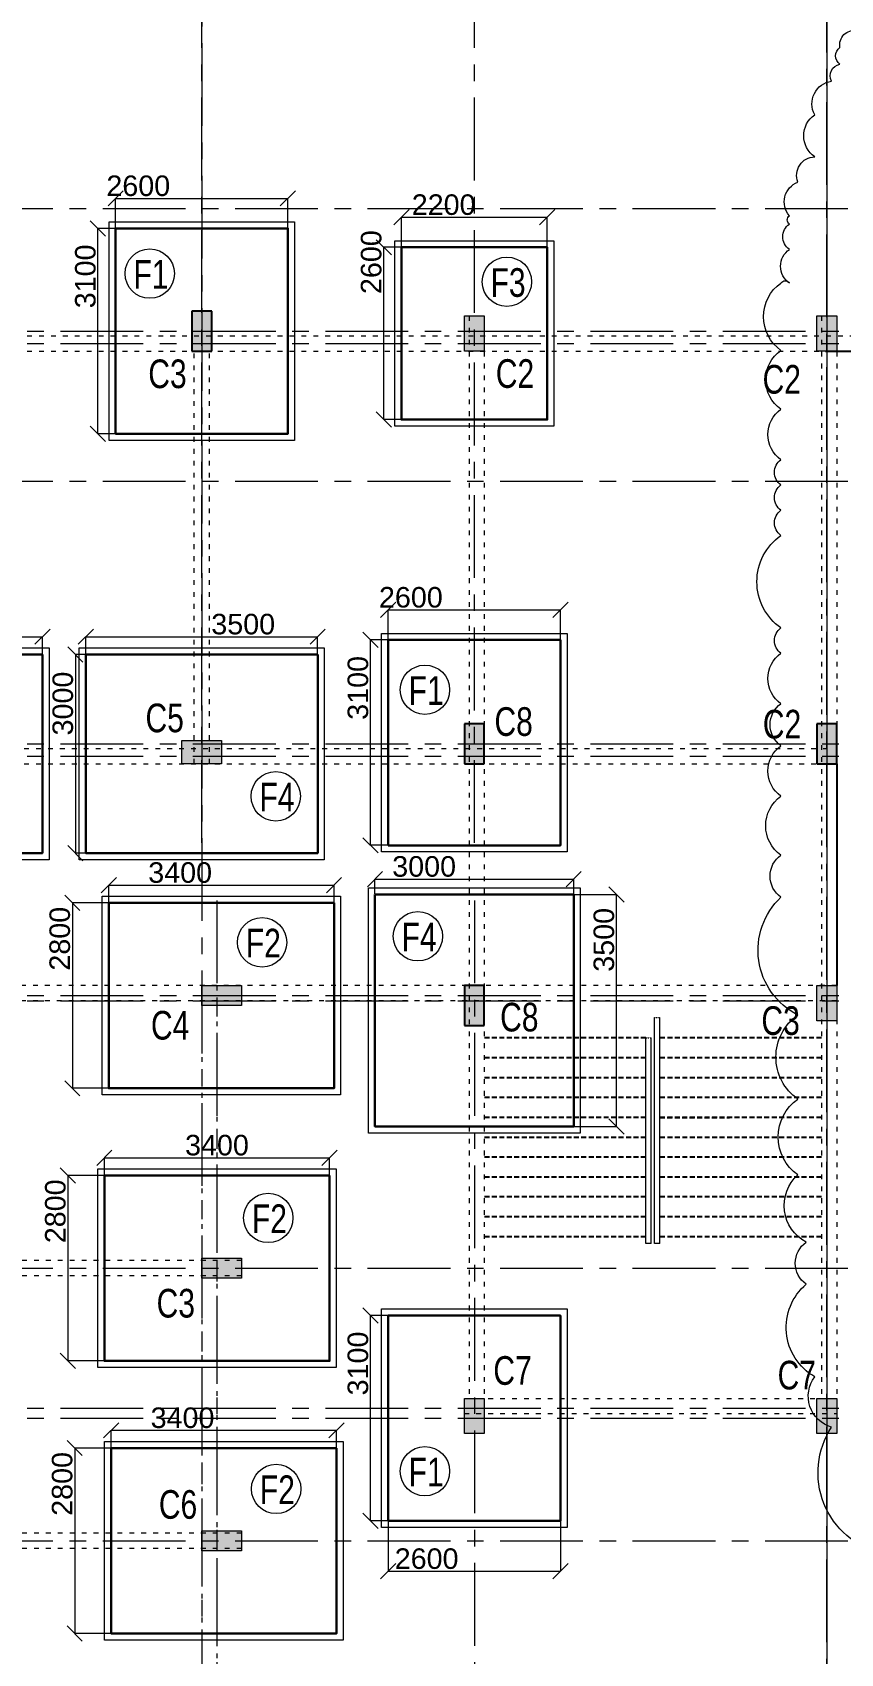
# Model space of a CAD drawing. Header units: inches. Extents: x 719368 to 6315912, y -2624014 to 446967.
# Drawn here: x 5467298 to 5479498, y -2115458 to -2090986 of the extents above; entities that cross this region are included whole.
import ezdxf
from ezdxf.lldxf.tags import DXFTag

# ---------------------------------------------------------------- set-up
doc = ezdxf.new("R2010")
doc.units = ezdxf.units.IN
doc.header["$LTSCALE"] = 20
doc.header["$MEASUREMENT"] = 0
doc.header["$PDMODE"] = 3
for name, pattern in [('ACAD_ISO03W100', [30, 12, -18]), ('CENTER', [2, 1.25, -0.25, 0.25, -0.25]), ('DASHED2', [0.375, 0.25, -0.125]), ('HIDDEN', [0.375, 0.25, -0.125])]:
    doc.linetypes.add(name, pattern=pattern)
doc.layers.get('0').update_dxf_attribs({"color": 51, "lineweight": 30})
doc.layers.get('Defpoints').update_dxf_attribs({"lineweight": 25})
for name, color, linetype, lineweight in [('COL.FILL', 6, 'Continuous', 20), ('COLUMN', 2, 'Continuous', 25), ('DIM', 7, 'Continuous', 13), ('FOOTING', 73, 'Continuous', 30), ('GRID', 202, 'CENTER', 5), ('HACHE', 6, 'Continuous', 9), ('HIDDEN', 181, 'ACAD_ISO03W100', 18), ('Railing', 34, 'Continuous', 20), ('STAIR', 4, 'Continuous', 25), ('Text', 7, 'Continuous', 15)]:
    doc.layers.add(name, color=color, linetype=linetype, lineweight=lineweight)
doc.layers.add('expension joint', color=248, linetype='Continuous')
doc.layers.add('STAIRS', color=1, linetype='Continuous')
doc.styles.add('BOLD', font='arial.ttf')
doc.styles.add('DIM SUMBI', font='arial.ttf')
tags = doc.linetypes.add('DASHED', pattern=[0.75, 0.5, -0.25]).pattern_tags.tags
tags[6:7] = [DXFTag(74, 4), DXFTag(75, 0), DXFTag(340, '0'), DXFTag(46, 1.0), DXFTag(50, 0.0), DXFTag(44, 0.0), DXFTag(45, 0.0)]
tags[4:5] = [DXFTag(74, 4), DXFTag(75, 0), DXFTag(340, '0'), DXFTag(46, 1.0), DXFTag(50, 0.0), DXFTag(44, 0.0), DXFTag(45, 0.0)]
doc.dimstyles.new('PL1', dxfattribs={"dimtxt": 275, "dimasz": 230, "dimexe": 0.18, "dimexo": 12, "dimgap": 30, "dimtad": 1, "dimjust": 1, "dimdec": 0, "dimzin": 0, "dimdsep": 46, "dimtxsty": 'BOLD', "dimblk": 'OBLIQUE', "dimcen": 0.09, "dimclrd": 256, "dimclre": 256, "dimadec": 0, "dimazin": 0, "dimtfac": 1, "dimtdec": 0, "dimtofl": 0, "dimtmove": 0, "dimatfit": 3, "dimfxl": 0.18, "dimtolj": 1, "dimtzin": 0, "dimlwd": -1, "dimlwe": -1, "dimarcsym": 0})

# ---------------------------------------------------------------- blocks, each defined once
blk = doc.blocks.new('C2')
at = {"layer": 'COLUMN'}
h = blk.add_hatch(color=7, dxfattribs=at)
h.dxf.hatch_style = 1
h.paths.add_polyline_path([(0.3, 0), (0, 0), (0, -0.6), (0.3, -0.6)])
for p, q in [((0, 0), (0, -0.6)), ((0.3, 0), (0, 0)), ((0.3, -0.6), (0.3, 0)), ((0, -0.6), (0.3, -0.6))]:
    blk.add_line(p, q, dxfattribs=at)
blk = doc.blocks.new('_Oblique')
at = {"layer": 'STAIR', "color": 0, "lineweight": -2}
blk.add_line((-0.5, -0.5), (0.5, 0.5), dxfattribs=at)
blk = doc.blocks.new('*D427')
at = {"layer": 'Defpoints', "color": 0, "transparency": 16777216}
for p in [(5471154, -2093491), (5468554, -2093945), (5471154, -2093945)]:
    blk.add_point(p, dxfattribs=at)
at = {"layer": 'DIM', "transparency": 16777216}
for p, q in [((5468554, -2093933), (5468554, -2093491)), ((5468554, -2093491), (5471154, -2093491)), ((5471154, -2093933), (5471154, -2093491))]:
    blk.add_line(p, q, dxfattribs=at)
at = {"layer": 'DIM', "transparency": 16777216, "xscale": 230, "yscale": 230, "zscale": 230, "rotation": 180}
blk.add_blockref('_Oblique', (5468554, -2093491), dxfattribs=at)
at = {"layer": 'DIM', "transparency": 16777216, "xscale": 230, "yscale": 230, "zscale": 230}
blk.add_blockref('_Oblique', (5471154, -2093491), dxfattribs=at)
at = {"layer": 'DIM', "color": 0, "transparency": 16777216, "insert": (5468896, -2093303), "char_height": 310, "attachment_point": 5, "style": 'BOLD'}
blk.add_mtext('\\A1;2600', dxfattribs=at)
blk = doc.blocks.new('*D428')
at = {"layer": 'Defpoints', "color": 0, "transparency": 16777216}
for p in [(5468287, -2093945), (5468792, -2093945), (5468800, -2097045)]:
    blk.add_point(p, dxfattribs=at)
at = {"layer": 'DIM', "transparency": 16777216}
for p, q in [((5468780, -2093945), (5468286, -2093945)), ((5468287, -2097045), (5468287, -2093945)), ((5468788, -2097045), (5468286, -2097045))]:
    blk.add_line(p, q, dxfattribs=at)
at = {"layer": 'DIM', "transparency": 16777216, "xscale": 230, "yscale": 230, "zscale": 230}
for p, rotation in [((5468287, -2093945), 90), ((5468287, -2097045), 270)]:
    blk.add_blockref('_Oblique', p, dxfattribs=dict(at, rotation=rotation))
at = {"layer": 'DIM', "color": 0, "transparency": 16777216, "insert": (5468098, -2094669), "char_height": 310, "attachment_point": 5, "rotation": 90, "style": 'BOLD'}
blk.add_mtext('\\A1;3100', dxfattribs=at)
blk = doc.blocks.new('*D429')
at = {"layer": 'Defpoints', "color": 0, "transparency": 16777216}
for p in [(5475069, -2093776), (5472869, -2094230), (5475069, -2094230)]:
    blk.add_point(p, dxfattribs=at)
at = {"layer": 'DIM', "transparency": 16777216}
for p, q in [((5472869, -2094218), (5472869, -2093776)), ((5472869, -2093776), (5475069, -2093776)), ((5475069, -2094218), (5475069, -2093776))]:
    blk.add_line(p, q, dxfattribs=at)
at = {"layer": 'DIM', "transparency": 16777216, "xscale": 230, "yscale": 230, "zscale": 230, "rotation": 180}
blk.add_blockref('_Oblique', (5472869, -2093776), dxfattribs=at)
at = {"layer": 'DIM', "transparency": 16777216, "xscale": 230, "yscale": 230, "zscale": 230}
blk.add_blockref('_Oblique', (5475069, -2093776), dxfattribs=at)
at = {"layer": 'DIM', "color": 0, "transparency": 16777216, "insert": (5473506, -2093588), "char_height": 310, "attachment_point": 5, "style": 'BOLD'}
blk.add_mtext('\\A1;2200', dxfattribs=at)
blk = doc.blocks.new('*D430')
at = {"layer": 'Defpoints', "color": 0, "transparency": 16777216}
for p in [(5472602, -2094230), (5473107, -2094230), (5473115, -2096830)]:
    blk.add_point(p, dxfattribs=at)
at = {"layer": 'DIM', "transparency": 16777216}
for p, q in [((5473095, -2094230), (5472601, -2094230)), ((5472602, -2096830), (5472602, -2094230)), ((5473103, -2096830), (5472601, -2096830))]:
    blk.add_line(p, q, dxfattribs=at)
at = {"layer": 'DIM', "transparency": 16777216, "xscale": 230, "yscale": 230, "zscale": 230}
for p, rotation in [((5472602, -2094230), 90), ((5472602, -2096830), 270)]:
    blk.add_blockref('_Oblique', p, dxfattribs=dict(at, rotation=rotation))
at = {"layer": 'DIM', "color": 0, "transparency": 16777216, "insert": (5472413, -2094454), "char_height": 310, "attachment_point": 5, "rotation": 90, "style": 'BOLD'}
blk.add_mtext('\\A1;2600', dxfattribs=at)
blk = doc.blocks.new('*D436')
at = {"layer": 'Defpoints', "color": 0, "transparency": 16777216}
for p in [(5467450, -2100108), (5463950, -2100621), (5467450, -2100614)]:
    blk.add_point(p, dxfattribs=at)
at = {"layer": 'DIM', "transparency": 16777216}
for p, q in [((5463950, -2100609), (5463950, -2100108)), ((5463950, -2100108), (5467450, -2100108)), ((5467450, -2100602), (5467450, -2100108))]:
    blk.add_line(p, q, dxfattribs=at)
at = {"layer": 'DIM', "transparency": 16777216, "xscale": 230, "yscale": 230, "zscale": 230, "rotation": 180}
blk.add_blockref('_Oblique', (5463950, -2100108), dxfattribs=at)
at = {"layer": 'DIM', "transparency": 16777216, "xscale": 230, "yscale": 230, "zscale": 230}
blk.add_blockref('_Oblique', (5467450, -2100108), dxfattribs=at)
at = {"layer": 'DIM', "color": 0, "transparency": 16777216, "insert": (5466326, -2099920), "char_height": 310, "attachment_point": 5, "style": 'BOLD'}
blk.add_mtext('\\A1;3500', dxfattribs=at)
blk = doc.blocks.new('*D437')
at = {"layer": 'Defpoints', "color": 0, "transparency": 16777216}
for p in [(5468909, -2100375), (5467946, -2103375), (5468552, -2103375)]:
    blk.add_point(p, dxfattribs=at)
at = {"layer": 'DIM', "transparency": 16777216}
for p, q in [((5468897, -2100375), (5467946, -2100375)), ((5467946, -2100375), (5467946, -2103375)), ((5468540, -2103375), (5467946, -2103375))]:
    blk.add_line(p, q, dxfattribs=at)
at = {"layer": 'DIM', "transparency": 16777216, "xscale": 230, "yscale": 230, "zscale": 230}
for p, rotation in [((5467946, -2100375), 90), ((5467946, -2103375), 270)]:
    blk.add_blockref('_Oblique', p, dxfattribs=dict(at, rotation=rotation))
at = {"layer": 'DIM', "color": 0, "transparency": 16777216, "insert": (5467758, -2101117), "char_height": 310, "attachment_point": 5, "rotation": 90, "style": 'BOLD'}
blk.add_mtext('\\A1;3000', dxfattribs=at)
blk = doc.blocks.new('*D438')
at = {"layer": 'Defpoints', "color": 0, "transparency": 16777216}
for p in [(5471604, -2100108), (5468104, -2100621), (5471604, -2100614)]:
    blk.add_point(p, dxfattribs=at)
at = {"layer": 'DIM', "transparency": 16777216}
for p, q in [((5468104, -2100609), (5468104, -2100108)), ((5468104, -2100108), (5471604, -2100108)), ((5471604, -2100602), (5471604, -2100108))]:
    blk.add_line(p, q, dxfattribs=at)
at = {"layer": 'DIM', "transparency": 16777216, "xscale": 230, "yscale": 230, "zscale": 230, "rotation": 180}
blk.add_blockref('_Oblique', (5468104, -2100108), dxfattribs=at)
at = {"layer": 'DIM', "transparency": 16777216, "xscale": 230, "yscale": 230, "zscale": 230}
blk.add_blockref('_Oblique', (5471604, -2100108), dxfattribs=at)
at = {"layer": 'DIM', "color": 0, "transparency": 16777216, "insert": (5470480, -2099920), "char_height": 310, "attachment_point": 5, "style": 'BOLD'}
blk.add_mtext('\\A1;3500', dxfattribs=at)
blk = doc.blocks.new('*D439')
at = {"layer": 'Defpoints', "color": 0, "transparency": 16777216}
for p in [(5475269, -2099703), (5472669, -2100157), (5475269, -2100157)]:
    blk.add_point(p, dxfattribs=at)
at = {"layer": 'DIM', "transparency": 16777216}
for p, q in [((5472669, -2100145), (5472669, -2099703)), ((5472669, -2099703), (5475269, -2099703)), ((5475269, -2100145), (5475269, -2099703))]:
    blk.add_line(p, q, dxfattribs=at)
at = {"layer": 'DIM', "transparency": 16777216, "xscale": 230, "yscale": 230, "zscale": 230, "rotation": 180}
blk.add_blockref('_Oblique', (5472669, -2099703), dxfattribs=at)
at = {"layer": 'DIM', "transparency": 16777216, "xscale": 230, "yscale": 230, "zscale": 230}
blk.add_blockref('_Oblique', (5475269, -2099703), dxfattribs=at)
at = {"layer": 'DIM', "color": 0, "transparency": 16777216, "insert": (5473011, -2099515), "char_height": 310, "attachment_point": 5, "style": 'BOLD'}
blk.add_mtext('\\A1;2600', dxfattribs=at)
blk = doc.blocks.new('*D440')
at = {"layer": 'Defpoints', "color": 0, "transparency": 16777216}
for p in [(5472402, -2100157), (5472907, -2100157), (5472915, -2103257)]:
    blk.add_point(p, dxfattribs=at)
at = {"layer": 'DIM', "transparency": 16777216}
for p, q in [((5472895, -2100157), (5472401, -2100157)), ((5472402, -2103257), (5472402, -2100157)), ((5472903, -2103257), (5472401, -2103257))]:
    blk.add_line(p, q, dxfattribs=at)
at = {"layer": 'DIM', "transparency": 16777216, "xscale": 230, "yscale": 230, "zscale": 230}
for p, rotation in [((5472402, -2100157), 90), ((5472402, -2103257), 270)]:
    blk.add_blockref('_Oblique', p, dxfattribs=dict(at, rotation=rotation))
at = {"layer": 'DIM', "color": 0, "transparency": 16777216, "insert": (5472213, -2100881), "char_height": 310, "attachment_point": 5, "rotation": 90, "style": 'BOLD'}
blk.add_mtext('\\A1;3100', dxfattribs=at)
blk = doc.blocks.new('*D445')
at = {"layer": 'Defpoints', "color": 0, "transparency": 16777216}
for p in [(5468916, -2104125), (5467901, -2106925), (5468887, -2106925)]:
    blk.add_point(p, dxfattribs=at)
at = {"layer": 'DIM', "transparency": 16777216}
for p, q in [((5468904, -2104125), (5467900, -2104125)), ((5467901, -2104125), (5467901, -2106925)), ((5468875, -2106925), (5467900, -2106925))]:
    blk.add_line(p, q, dxfattribs=at)
at = {"layer": 'DIM', "transparency": 16777216, "xscale": 230, "yscale": 230, "zscale": 230}
for p, rotation in [((5467901, -2104125), 90), ((5467901, -2106925), 270)]:
    blk.add_blockref('_Oblique', p, dxfattribs=dict(at, rotation=rotation))
at = {"layer": 'DIM', "color": 0, "transparency": 16777216, "insert": (5467712, -2104667), "char_height": 310, "attachment_point": 5, "rotation": 90, "style": 'BOLD'}
blk.add_mtext('\\A1;2800', dxfattribs=at)
blk = doc.blocks.new('*D446')
at = {"layer": 'Defpoints', "color": 0, "transparency": 16777216}
for p in [(5471851, -2103858), (5468451, -2104371), (5471851, -2104364)]:
    blk.add_point(p, dxfattribs=at)
at = {"layer": 'DIM', "transparency": 16777216}
for p, q in [((5468451, -2104359), (5468451, -2103858)), ((5468451, -2103858), (5471851, -2103858)), ((5471851, -2104352), (5471851, -2103858))]:
    blk.add_line(p, q, dxfattribs=at)
at = {"layer": 'DIM', "transparency": 16777216, "xscale": 230, "yscale": 230, "zscale": 230, "rotation": 180}
blk.add_blockref('_Oblique', (5468451, -2103858), dxfattribs=at)
at = {"layer": 'DIM', "transparency": 16777216, "xscale": 230, "yscale": 230, "zscale": 230}
blk.add_blockref('_Oblique', (5471851, -2103858), dxfattribs=at)
at = {"layer": 'DIM', "color": 0, "transparency": 16777216, "insert": (5469528, -2103670), "char_height": 310, "attachment_point": 5, "style": 'BOLD'}
blk.add_mtext('\\A1;3400', dxfattribs=at)
blk = doc.blocks.new('*D447')
at = {"layer": 'Defpoints', "color": 0, "transparency": 16777216}
for p in [(5475469, -2103767), (5472469, -2104000), (5475469, -2104000)]:
    blk.add_point(p, dxfattribs=at)
at = {"layer": 'DIM', "transparency": 16777216}
for p, q in [((5472469, -2103988), (5472469, -2103767)), ((5472469, -2103767), (5475469, -2103767)), ((5475469, -2103988), (5475469, -2103767))]:
    blk.add_line(p, q, dxfattribs=at)
at = {"layer": 'DIM', "transparency": 16777216, "xscale": 230, "yscale": 230, "zscale": 230, "rotation": 180}
blk.add_blockref('_Oblique', (5472469, -2103767), dxfattribs=at)
at = {"layer": 'DIM', "transparency": 16777216, "xscale": 230, "yscale": 230, "zscale": 230}
blk.add_blockref('_Oblique', (5475469, -2103767), dxfattribs=at)
at = {"layer": 'DIM', "color": 0, "transparency": 16777216, "insert": (5473211, -2103578), "char_height": 310, "attachment_point": 5, "style": 'BOLD'}
blk.add_mtext('\\A1;3000', dxfattribs=at)
blk = doc.blocks.new('*D448')
at = {"layer": 'Defpoints', "color": 0, "transparency": 16777216}
for p in [(5475031, -2104000), (5476114, -2104000), (5474869, -2107500)]:
    blk.add_point(p, dxfattribs=at)
at = {"layer": 'DIM', "transparency": 16777216}
for p, q in [((5475043, -2104000), (5476114, -2104000)), ((5476114, -2107500), (5476114, -2104000)), ((5474881, -2107500), (5476114, -2107500))]:
    blk.add_line(p, q, dxfattribs=at)
at = {"layer": 'DIM', "transparency": 16777216, "xscale": 230, "yscale": 230, "zscale": 230}
for p, rotation in [((5476114, -2104000), 90), ((5476114, -2107500), 270)]:
    blk.add_blockref('_Oblique', p, dxfattribs=dict(at, rotation=rotation))
at = {"layer": 'DIM', "color": 0, "transparency": 16777216, "insert": (5475926, -2104684), "char_height": 310, "attachment_point": 5, "rotation": 90, "style": 'BOLD'}
blk.add_mtext('\\A1;3500', dxfattribs=at)
blk = doc.blocks.new('*D453')
at = {"layer": 'Defpoints', "color": 0, "transparency": 16777216}
for p in [(5468849, -2108240), (5467834, -2111040), (5468820, -2111040)]:
    blk.add_point(p, dxfattribs=at)
at = {"layer": 'DIM', "transparency": 16777216}
for p, q in [((5468837, -2108240), (5467833, -2108240)), ((5467834, -2108240), (5467834, -2111040)), ((5468808, -2111040), (5467833, -2111040))]:
    blk.add_line(p, q, dxfattribs=at)
at = {"layer": 'DIM', "transparency": 16777216, "xscale": 230, "yscale": 230, "zscale": 230}
for p, rotation in [((5467834, -2108240), 90), ((5467834, -2111040), 270)]:
    blk.add_blockref('_Oblique', p, dxfattribs=dict(at, rotation=rotation))
at = {"layer": 'DIM', "color": 0, "transparency": 16777216, "insert": (5467645, -2108782), "char_height": 310, "attachment_point": 5, "rotation": 90, "style": 'BOLD'}
blk.add_mtext('\\A1;2800', dxfattribs=at)
blk = doc.blocks.new('*D454')
at = {"layer": 'Defpoints', "color": 0, "transparency": 16777216}
for p in [(5471784, -2107973), (5468384, -2108486), (5471784, -2108479)]:
    blk.add_point(p, dxfattribs=at)
at = {"layer": 'DIM', "transparency": 16777216}
for p, q in [((5468384, -2108474), (5468384, -2107973)), ((5468384, -2107973), (5471784, -2107973)), ((5471784, -2108467), (5471784, -2107973))]:
    blk.add_line(p, q, dxfattribs=at)
at = {"layer": 'DIM', "transparency": 16777216, "xscale": 230, "yscale": 230, "zscale": 230, "rotation": 180}
blk.add_blockref('_Oblique', (5468384, -2107973), dxfattribs=at)
at = {"layer": 'DIM', "transparency": 16777216, "xscale": 230, "yscale": 230, "zscale": 230}
blk.add_blockref('_Oblique', (5471784, -2107973), dxfattribs=at)
at = {"layer": 'DIM', "color": 0, "transparency": 16777216, "insert": (5470084, -2107785), "char_height": 310, "attachment_point": 5, "style": 'BOLD'}
blk.add_mtext('\\A1;3400', dxfattribs=at)
blk = doc.blocks.new('*D455')
at = {"layer": 'Defpoints', "color": 0, "transparency": 16777216}
for p in [(5475269, -2113006), (5472669, -2113148), (5475269, -2114215)]:
    blk.add_point(p, dxfattribs=at)
at = {"layer": 'DIM', "transparency": 16777216}
for p, q in [((5475269, -2113018), (5475269, -2114215)), ((5472669, -2113160), (5472669, -2114215)), ((5472669, -2114215), (5475269, -2114215))]:
    blk.add_line(p, q, dxfattribs=at)
at = {"layer": 'DIM', "transparency": 16777216, "xscale": 230, "yscale": 230, "zscale": 230, "rotation": 180}
blk.add_blockref('_Oblique', (5472669, -2114215), dxfattribs=at)
at = {"layer": 'DIM', "transparency": 16777216, "xscale": 230, "yscale": 230, "zscale": 230}
blk.add_blockref('_Oblique', (5475269, -2114215), dxfattribs=at)
at = {"layer": 'DIM', "color": 0, "transparency": 16777216, "insert": (5473249, -2114027), "char_height": 310, "attachment_point": 5, "style": 'BOLD'}
blk.add_mtext('\\A1;2600', dxfattribs=at)
blk = doc.blocks.new('*D456')
at = {"layer": 'Defpoints', "color": 0, "transparency": 16777216}
for p in [(5472402, -2110355), (5472907, -2110355), (5472915, -2113455)]:
    blk.add_point(p, dxfattribs=at)
at = {"layer": 'DIM', "transparency": 16777216}
for p, q in [((5472895, -2110355), (5472401, -2110355)), ((5472402, -2113455), (5472402, -2110355)), ((5472903, -2113455), (5472401, -2113455))]:
    blk.add_line(p, q, dxfattribs=at)
at = {"layer": 'DIM', "transparency": 16777216, "xscale": 230, "yscale": 230, "zscale": 230}
for p, rotation in [((5472402, -2110355), 90), ((5472402, -2113455), 270)]:
    blk.add_blockref('_Oblique', p, dxfattribs=dict(at, rotation=rotation))
at = {"layer": 'DIM', "color": 0, "transparency": 16777216, "insert": (5472213, -2111079), "char_height": 310, "attachment_point": 5, "rotation": 90, "style": 'BOLD'}
blk.add_mtext('\\A1;3100', dxfattribs=at)
blk = doc.blocks.new('*D461')
at = {"layer": 'Defpoints', "color": 0, "transparency": 16777216}
for p in [(5468952, -2112355), (5467936, -2115155), (5468923, -2115155)]:
    blk.add_point(p, dxfattribs=at)
at = {"layer": 'DIM', "transparency": 16777216}
for p, q in [((5468940, -2112355), (5467936, -2112355)), ((5467936, -2112355), (5467936, -2115155)), ((5468911, -2115155), (5467936, -2115155))]:
    blk.add_line(p, q, dxfattribs=at)
at = {"layer": 'DIM', "transparency": 16777216, "xscale": 230, "yscale": 230, "zscale": 230}
for p, rotation in [((5467936, -2112355), 90), ((5467936, -2115155), 270)]:
    blk.add_blockref('_Oblique', p, dxfattribs=dict(at, rotation=rotation))
at = {"layer": 'DIM', "color": 0, "transparency": 16777216, "insert": (5467748, -2112897), "char_height": 310, "attachment_point": 5, "rotation": 90, "style": 'BOLD'}
blk.add_mtext('\\A1;2800', dxfattribs=at)
blk = doc.blocks.new('*D462')
at = {"layer": 'Defpoints', "color": 0, "transparency": 16777216}
for p in [(5471887, -2112088), (5468487, -2112601), (5471887, -2112594)]:
    blk.add_point(p, dxfattribs=at)
at = {"layer": 'DIM', "transparency": 16777216}
for p, q in [((5468487, -2112589), (5468487, -2112088)), ((5468487, -2112088), (5471887, -2112088)), ((5471887, -2112582), (5471887, -2112088))]:
    blk.add_line(p, q, dxfattribs=at)
at = {"layer": 'DIM', "transparency": 16777216, "xscale": 230, "yscale": 230, "zscale": 230, "rotation": 180}
blk.add_blockref('_Oblique', (5468487, -2112088), dxfattribs=at)
at = {"layer": 'DIM', "transparency": 16777216, "xscale": 230, "yscale": 230, "zscale": 230}
blk.add_blockref('_Oblique', (5471887, -2112088), dxfattribs=at)
at = {"layer": 'DIM', "color": 0, "transparency": 16777216, "insert": (5469564, -2111900), "char_height": 310, "attachment_point": 5, "style": 'BOLD'}
blk.add_mtext('\\A1;3400', dxfattribs=at)

msp = doc.modelspace()

# ---------------------------------------------------------------- hatches: boundary and pattern name
at = {"layer": 'COL.FILL'}
for points in [[(5470004.0859, -2095195.4571), (5469704.0859, -2095195.4571), (5469704.0859, -2095795.4571), (5470004.0859, -2095795.4571)], [(5474119.0859, -2095795.4344), (5474119.0859, -2095265.4344), (5473819.0859, -2095265.4344), (5473819.0859, -2095795.4344)], [(5479439.0859, -2095795.4344), (5479439.0859, -2095265.4344), (5479139.0859, -2095265.4344), (5479139.0859, -2095795.4344)], [(5474119.0859, -2101425.4344), (5473819.0859, -2101425.4344), (5473819.0859, -2102025.4344), (5474119.0859, -2102025.4344)], [(5479439.0859, -2101425.4571), (5479139.0859, -2101425.4571), (5479139.0859, -2102025.4571), (5479439.0859, -2102025.4571)], [(5469554.0859, -2102025.4344), (5470154.0859, -2102025.4344), (5470154.0859, -2101675.4344), (5469554.0859, -2101675.4344)], [(5469854.0859, -2105375.4344), (5469854.0859, -2105675.4344), (5470454.0859, -2105675.4344), (5470454.0859, -2105375.4344)], [(5474119.0859, -2105375.4344), (5473819.0859, -2105375.4344), (5473819.0859, -2105975.4344), (5474119.0859, -2105975.4344)], [(5479439.0859, -2105905.4344), (5479439.0859, -2105375.4344), (5479139.0859, -2105375.4344), (5479139.0859, -2105905.4344)], [(5469854.0859, -2109490.4344), (5469854.0859, -2109790.4344), (5470454.0859, -2109790.4344), (5470454.0859, -2109490.4344)], [(5474119.0859, -2112135.389), (5474119.0859, -2111605.389), (5473819.0859, -2111605.389), (5473819.0859, -2112135.389)], [(5479439.0859, -2112135.389), (5479439.0859, -2111605.389), (5479139.0859, -2111605.389), (5479139.0859, -2112135.389)], [(5469854.0859, -2113605.4344), (5469854.0859, -2113905.4344), (5470454.0859, -2113905.4344), (5470454.0859, -2113605.4344)]]:
    msp.add_hatch(color=256, dxfattribs=at).paths.add_polyline_path(points)

# ---------------------------------------------------------------- linework, layer by layer
for points in [[(5469704.0859, -2095195.4571), (5470004.0859, -2095195.4571), (5470004.0859, -2095795.4571), (5469704.0859, -2095795.4571)], [(5474119.0859, -2095795.4344), (5473819.0859, -2095795.4344), (5473819.0859, -2095265.4344), (5474119.0859, -2095265.4344)], [(5479439.0859, -2095795.4344), (5479139.0859, -2095795.4344), (5479139.0859, -2095265.4344), (5479439.0859, -2095265.4344)], [(5473819.0859, -2101425.4344), (5474119.0859, -2101425.4344), (5474119.0859, -2102025.4344), (5473819.0859, -2102025.4344)], [(5479139.0859, -2101425.4571), (5479439.0859, -2101425.4571), (5479439.0859, -2102025.4571), (5479139.0859, -2102025.4571)], [(5469554.0859, -2102025.4344), (5469554.0859, -2101675.4344), (5470154.0859, -2101675.4344), (5470154.0859, -2102025.4344)], [(5469854.0859, -2105675.4344), (5469854.0859, -2105375.4344), (5470454.0859, -2105375.4344), (5470454.0859, -2105675.4344)], [(5473819.0859, -2105375.4344), (5474119.0859, -2105375.4344), (5474119.0859, -2105975.4344), (5473819.0859, -2105975.4344)], [(5479439.0859, -2105905.4344), (5479139.0859, -2105905.4344), (5479139.0859, -2105375.4344), (5479439.0859, -2105375.4344)], [(5469854.0859, -2109790.4344), (5469854.0859, -2109490.4344), (5470454.0859, -2109490.4344), (5470454.0859, -2109790.4344)], [(5474119.0859, -2112135.389), (5473819.0859, -2112135.389), (5473819.0859, -2111605.389), (5474119.0859, -2111605.389)], [(5479439.0859, -2112135.389), (5479139.0859, -2112135.389), (5479139.0859, -2111605.389), (5479439.0859, -2111605.389)], [(5469854.0859, -2113905.4344), (5469854.0859, -2113605.4344), (5470454.0859, -2113605.4344), (5470454.0859, -2113905.4344)]]:
    msp.add_lwpolyline(points, close=True, dxfattribs=at)
at = {"layer": 'DIM'}
msp.add_lwpolyline([(5480124.1165, -2113946.8003, -0.52056705), (5479361.2637, -2112041.7414, -0.52056705), (5479106.9906, -2111279.7204, -0.52056705), (5478979.8457, -2109882.6776, -0.52056705), (5478979.8457, -2109247.6559, -0.52056705), (5478852.7008, -2108231.6236, -0.52056705), (5478852.7008, -2107088.5921, -0.52056705), (5478852.7008, -2105818.5486, -0.52056705), (5478598.4276, -2104040.4953, -0.52056705), (5478598.4276, -2103405.48, -0.52056705), (5478598.4276, -2102516.4533, -0.52056705), (5478598.4276, -2101754.4259, -0.52056705), (5478598.4276, -2101119.4042, -0.52056705), (5478598.4276, -2100357.3832, -0.52056705), (5478598.4276, -2099976.3727, -0.52056705), (5478598.4276, -2098579.3299, -0.52056705), (5478598.4276, -2098198.3194, -0.52056705), (5478598.4276, -2097817.3089, -0.52056705), (5478598.4276, -2097436.292, -0.52056705), (5478598.4276, -2096674.271, -0.52056705), (5478598.4276, -2095785.2444, -0.52056705), (5478598.4276, -2094769.2121, -0.52056705), (5478725.5558, -2094769.2121, -0.52056705), (5478725.5558, -2094261.196, -0.52056705), (5478725.5558, -2093880.1855, -0.52056705), (5478725.5558, -2093753.1798, -0.52056705), (5478852.7008, -2093245.1637, -0.52056705), (5479106.9906, -2092864.1532, -0.52056705), (5479106.9906, -2092229.1314, -0.52056705), (5479361.2637, -2091721.1217, -0.52056705), (5479488.4086, -2091467.1104, -0.52056705), (5479488.4086, -2091213.1056, -0.52056705), (5479742.6984, -2090959.0943, -0.52056705)], format="xyb", dxfattribs=at)
at = {"layer": 'expension joint', "color": 3}
msp.add_line((5479271.5859, -2095795.6288), (5512491.5858, -2095795.6288), dxfattribs=at)
at = {"layer": 'expension joint'}
msp.add_line((5479439.0859, -2102025.4344), (5479439.0859, -2105375.4344), dxfattribs=at)
at = {"layer": 'FOOTING'}
for points in [[(5468554.0859, -2093945.4344), (5471154.0859, -2093945.4344), (5471154.0859, -2097045.4344), (5468554.0859, -2097045.4344)], [(5472869.0859, -2094229.8123), (5475069.0859, -2094229.8123), (5475069.0859, -2096829.8123), (5472869.0859, -2096829.8123)], [(5472669.0859, -2100157.4729), (5475269.0859, -2100157.4729), (5475269.0859, -2103257.4729), (5472669.0859, -2103257.4729)], [(5467450.0655, -2100375.4344), (5467450.0655, -2103375.4344), (5463950.0655, -2103375.4344), (5463950.0655, -2100375.4344)], [(5471604.0859, -2100375.4344), (5471604.0859, -2103375.4344), (5468104.0859, -2103375.4344), (5468104.0859, -2100375.4344)], [(5472469.0859, -2103999.8111), (5475469.0859, -2103999.8111), (5475469.0859, -2107499.8111), (5472469.0859, -2107499.8111)], [(5472469.0859, -2103999.8111), (5475469.0859, -2103999.8111), (5475469.0859, -2107499.8111), (5472469.0859, -2107499.8111)], [(5471851.1587, -2104125.4344), (5471851.1587, -2106925.4344), (5468451.1587, -2106925.4344), (5468451.1587, -2104125.4344)], [(5471784.0847, -2108240.4344), (5471784.0847, -2111040.4344), (5468384.0847, -2111040.4344), (5468384.0847, -2108240.4344)], [(5472669.0859, -2110355.4344), (5475269.0859, -2110355.4344), (5475269.0859, -2113455.4344), (5472669.0859, -2113455.4344)], [(5471886.8065, -2112355.4344), (5471886.8065, -2115155.4344), (5468486.8065, -2115155.4344), (5468486.8065, -2112355.4344)]]:
    msp.add_lwpolyline(points, close=True, dxfattribs=at)
at = {"layer": 'GRID', "ltscale": 50}
for p, q in [((5469854.0859, -2103219.5999), (5469854.0859, -2085956.0747)), ((5473969.0859, -2103219.7489), (5473969.0859, -2085956.2237)), ((5479289.0859, -2129286.7931), (5479289.0859, -2086547.5623)), ((5479289.0859, -2129286.8385), (5479289.0859, -2086547.6076)), ((5469854.0859, -2087148.5707), (5469854.0859, -2126935.9243)), ((5436358.4024, -2093645.4344), (5551358.5285, -2093645.4344)), ((5435720.6711, -2095495.4344), (5551358.5285, -2095495.4344)), ((5435720.6711, -2095680.4344), (5551358.5285, -2095680.4344)), ((5436358.4024, -2097760.4252), (5551358.5285, -2097760.4252)), ((5435720.6711, -2101725.4344), (5551358.5285, -2101725.4344)), ((5435720.6711, -2101910.4354), (5551358.5285, -2101910.4354)), ((5470084.1071, -2104090.1), (5470084.1071, -2129286.8385)), ((5473969.1085, -2104090.1), (5473969.1085, -2129286.8385)), ((5435720.6711, -2105525.4354), (5551358.5285, -2105525.4354)), ((5435720.6711, -2105605.4344), (5551358.5285, -2105605.4344)), ((5436358.4024, -2109640.4354), (5551358.5285, -2109640.4354)), ((5435720.6711, -2111755.4344), (5551358.5285, -2111755.4344)), ((5435720.6711, -2111905.389), (5551358.5285, -2111905.389)), ((5436358.4024, -2113755.4354), (5551358.5285, -2113755.4354))]:
    msp.add_line(p, q, dxfattribs=at)
at = {"layer": 'GRID', "ltscale": 0.05}
msp.add_line((5479289.0859, -2087148.5707), (5479289.0859, -2126935.9243), dxfattribs=at)
at = {"layer": 'HACHE'}
for points in [[(5468454.0859, -2093845.4344), (5471254.0859, -2093845.4344), (5471254.0859, -2097145.4344), (5468454.0859, -2097145.4344)], [(5472769.0859, -2094129.8123), (5475169.0859, -2094129.8123), (5475169.0859, -2096929.8123), (5472769.0859, -2096929.8123)], [(5472569.0859, -2100057.4729), (5475369.0859, -2100057.4729), (5475369.0859, -2103357.4729), (5472569.0859, -2103357.4729)], [(5467550.0655, -2100275.4344), (5467550.0655, -2103475.4344), (5463850.0655, -2103475.4344), (5463850.0655, -2100275.4344)], [(5471704.0859, -2100275.4344), (5471704.0859, -2103475.4344), (5468004.0859, -2103475.4344), (5468004.0859, -2100275.4344)], [(5471951.1587, -2104025.4344), (5471951.1587, -2107025.4344), (5468351.1587, -2107025.4344), (5468351.1587, -2104025.4344)], [(5472369.0859, -2103899.8111), (5475569.0859, -2103899.8111), (5475569.0859, -2107599.8111), (5472369.0859, -2107599.8111)], [(5472369.0859, -2103899.8111), (5475569.0859, -2103899.8111), (5475569.0859, -2107599.8111), (5472369.0859, -2107599.8111)], [(5471884.0847, -2108140.4344), (5471884.0847, -2111140.4344), (5468284.0847, -2111140.4344), (5468284.0847, -2108140.4344)], [(5472569.0859, -2110255.4344), (5475369.0859, -2110255.4344), (5475369.0859, -2113555.4344), (5472569.0859, -2113555.4344)], [(5471986.8065, -2112255.4344), (5471986.8065, -2115255.4344), (5468386.8065, -2115255.4344), (5468386.8065, -2112255.4344)]]:
    msp.add_lwpolyline(points, close=True, dxfattribs=at)
at = {"layer": 'HIDDEN', "linetype": 'ACAD_ISO03W100', "ltscale": 0.3}
for p, q in [((5473889.0859, -2095265.4344), (5473889.0859, -2111605.389)), ((5474119.0859, -2095265.4344), (5474119.0859, -2111605.389)), ((5479209.0859, -2095265.4344), (5479209.0859, -2111605.389)), ((5479439.0859, -2095265.4344), (5479439.0859, -2111605.389)), ((5453179.086, -2095565.4344), (5542329.0856, -2095565.4344)), ((5453179.086, -2095795.4344), (5542329.0856, -2095795.4344)), ((5469739.0859, -2102025.4344), (5469739.0859, -2095795.4571)), ((5469969.0859, -2102025.4344), (5469969.0859, -2095795.4571)), ((5449894.086, -2101795.4344), (5479289.0859, -2101795.4344)), ((5449894.086, -2102025.4344), (5479439.0859, -2102025.4344)), ((5479439.0859, -2105375.4344), (5449894.086, -2105375.4344)), ((5469854.0859, -2105375.4344), (5469854.0859, -2122135.4344)), ((5470084.0844, -2105375.4344), (5470084.0856, -2122135.4344)), ((5479439.0859, -2105605.4344), (5449894.086, -2105605.4344)), ((5470454.0859, -2109525.4344), (5453024.086, -2109525.4344)), ((5470454.0859, -2109755.4344), (5453024.086, -2109755.4344)), ((5473819.0859, -2111605.389), (5479439.0859, -2111605.389)), ((5473819.0859, -2111835.389), (5479439.0859, -2111835.389)), ((5470454.0859, -2113640.4344), (5453024.086, -2113640.4344)), ((5470454.0859, -2113870.4344), (5453024.086, -2113870.4344))]:
    msp.add_line(p, q, dxfattribs=at)
at = {"layer": 'Railing', "linetype": 'DASHED'}
for p, q in [((5476689.0859, -2107690.3931), (5476689.0859, -2105857.4342)), ((5476769.0859, -2107690.3931), (5476769.0859, -2105857.4342)), ((5476559.0859, -2109265.389), (5476559.0859, -2106165.389)), ((5476639.0859, -2109265.389), (5476639.0859, -2106165.389)), ((5476689.0859, -2109265.389), (5476689.0859, -2107690.3931)), ((5476769.0859, -2109265.389), (5476769.0859, -2107690.3931)), ((5476639.0859, -2109265.389), (5476559.0859, -2109265.389)), ((5476769.0859, -2109265.389), (5476689.0859, -2109265.389))]:
    msp.add_line(p, q, dxfattribs=at)
at = {"layer": 'Railing', "linetype": 'HIDDEN', "ltscale": 0.01}
for p, q in [((5476689.0859, -2105857.4342), (5476769.0859, -2105857.4342)), ((5476559.0859, -2106165.389), (5476639.0859, -2106165.389))]:
    msp.add_line(p, q, dxfattribs=at)
at = {"layer": 'STAIRS', "linetype": 'DASHED2', "ltscale": 15}
for p, q in [((5476559.0859, -2106165.389), (5474119.0859, -2106165.389)), ((5479209.0859, -2106165.389), (5476769.0859, -2106165.389)), ((5476559.0859, -2106465.389), (5474119.0859, -2106465.389)), ((5479209.0859, -2106465.389), (5476769.0859, -2106465.389)), ((5476559.0859, -2106765.389), (5474119.0859, -2106765.389)), ((5479209.0859, -2106765.389), (5476769.0859, -2106765.389)), ((5476559.0859, -2107065.389), (5474119.0859, -2107065.389)), ((5479209.0859, -2107065.389), (5476769.0859, -2107065.389)), ((5476559.0859, -2107365.389), (5474119.0859, -2107365.389)), ((5479209.0859, -2107365.389), (5476769.0859, -2107365.389)), ((5476769.0859, -2107365.389), (5477819.1893, -2107365.389)), ((5476559.0859, -2107665.389), (5474119.0859, -2107665.389)), ((5479209.0859, -2107665.389), (5476769.0859, -2107665.389)), ((5476559.0859, -2107965.389), (5474119.0859, -2107965.389)), ((5479209.0859, -2107965.389), (5476769.0859, -2107965.389)), ((5476559.0859, -2108265.389), (5474119.0859, -2108265.389)), ((5479209.0859, -2108265.389), (5476769.0859, -2108265.389)), ((5476559.0859, -2108565.389), (5474119.0859, -2108565.389)), ((5479209.0859, -2108565.389), (5476769.0859, -2108565.389)), ((5476559.0859, -2108865.389), (5474119.0859, -2108865.389)), ((5479209.0859, -2108865.389), (5476769.0859, -2108865.389)), ((5476559.0859, -2109165.389), (5474119.0859, -2109165.389)), ((5479209.0859, -2109165.389), (5476769.0859, -2109165.389))]:
    msp.add_line(p, q, dxfattribs=at)
at = {"layer": 'Text'}
for centre in [(5469070.0012, -2094626.8395), (5474460.4379, -2094750.0711), (5473223.841, -2100909.0288), (5470971.5642, -2102517.3221), (5473117.2592, -2104630.3071), (5470765.7246, -2104721.9049), (5470858.427, -2108882.2226), (5473223.2533, -2112705.6819), (5470977.8031, -2112973.1014)]:
    msp.add_circle(centre, 372.7728, dxfattribs=at)

# ---------------------------------------------------------------- block references
at = {"color": 5, "xscale": 1000, "yscale": 1000, "zscale": 1000}
for p in [(5469704.0859, -2095195.4571), (5469704.0859, -2095195.4571), (5469704.0859, -2095195.4571), (5469704.0859, -2095195.4571), (5473819.0859, -2101425.4344), (5473819.0859, -2101425.4344), (5473819.0859, -2101425.4344), (5473819.0859, -2101425.4344), (5479139.0859, -2101425.4571), (5479139.0859, -2101425.4571), (5479139.0859, -2101425.4571), (5479139.0859, -2101425.4571), (5473819.0859, -2105375.4344), (5473819.0859, -2105375.4344), (5473819.0859, -2105375.4344), (5473819.0859, -2105375.4344)]:
    msp.add_blockref('C2', p, dxfattribs=at)

# ---------------------------------------------------------------- texts
at = {"layer": 'Text', "style": 'DIM SUMBI', "width": 0.75}
for s, p in [('F1', (5468823.8836, -2094854.4004)), ('F3', (5474214.3203, -2094977.6321)), ('C3', (5469047.2518, -2096355.7959)), ('C2', (5474293.0628, -2096351.7727)), ('C2', (5478320.3382, -2096438.6069)), ('F1', (5472977.7234, -2101136.5897)), ('C5', (5469005.0602, -2101550.1179)), ('C8', (5474273.0123, -2101605.1616)), ('C2', (5478324.1019, -2101644.4584)), ('F4', (5470725.4466, -2102744.8831)), ('F2', (5470519.6071, -2104949.4659)), ('F4', (5472871.1417, -2104857.868)), ('C4', (5469087.8052, -2106189.7591)), ('C8', (5474358.5377, -2106066.7828)), ('C3', (5478303.1133, -2106119.1952)), ('F2', (5470612.3095, -2109109.7836)), ('C3', (5469172.5959, -2110385.3294)), ('C7', (5474255.8779, -2111400.9164)), ('C7', (5478547.042, -2111470.9488)), ('F1', (5472977.1357, -2112933.2429)), ('F2', (5470731.6855, -2113200.6624)), ('C6', (5469206.7066, -2113423.19))]:
    msp.add_text(s, height=432.432, dxfattribs=at).set_placement(p)

# ---------------------------------------------------------------- dimensions: what is measured, and where the dimension line sits
at = {"layer": 'DIM'}
for base, p1, p2, picture, middle in [((5471154.0859, -2093491.4295), (5468554.0859, -2093945.4344), (5471154.0859, -2093945.4344), '*D427', (5468895.8755, -2093491.4295)), ((5475069.0859, -2093775.8074), (5472869.0859, -2094229.8123), (5475069.0859, -2094229.8123), '*D429', (5473506.3576, -2093775.8074)), ((5475269.0859, -2099703.468), (5472669.0859, -2100157.4729), (5475269.0859, -2100157.4729), '*D439', (5473010.8755, -2099703.468)), ((5475469.0859, -2103766.7186), (5472469.0859, -2103999.8111), (5475469.0859, -2103999.8111), '*D447', (5473210.8755, -2103766.7186)), ((5475269.0859, -2114215.0738), (5472669.0859, -2113148.4595), (5475269.0859, -2113006.1572), '*D455', (5473249.1385, -2114215.0738))]:
    dim = msp.add_linear_dim(base=base, p1=p1, p2=p2, dimstyle='PL1', override={"dimtxt": 310}, dxfattribs=at)
    dim.commit()
    dim.dimension.update_dxf_attribs({"geometry": picture, "text_midpoint": middle, "dimtype": 160})
for base, p1, p2, angle, picture, middle in [((5468286.5582, -2093945.4344), (5468800.1036, -2097045.4344), (5468792.2914, -2093945.4344), 270, '*D428', (5468286.5582, -2094669.2546)), ((5472601.5581, -2094229.8123), (5473115.1035, -2096829.8123), (5473107.2914, -2094229.8123), 270, '*D430', (5472601.5581, -2094453.6325)), ((5467450.0655, -2100107.9066), (5463950.0655, -2100621.4521), (5467450.0655, -2100613.6399), 180, '*D436', (5466326.2452, -2100107.9066)), ((5471604.0859, -2100107.9066), (5468104.0859, -2100621.4521), (5471604.0859, -2100613.6399), 180, '*D438', (5470480.2656, -2100107.9066)), ((5472401.5581, -2100157.4729), (5472915.1035, -2103257.4729), (5472907.2914, -2100157.4729), 270, '*D440', (5472401.5581, -2100881.2932)), ((5467946.1712, -2103375.4344), (5468908.6618, -2100375.4344), (5468551.9237, -2103375.4344), 270, '*D437', (5467946.1712, -2101117.224)), ((5471851.1587, -2103857.9066), (5468451.1587, -2104371.4521), (5471851.1587, -2104363.6399), 180, '*D446', (5469527.9211, -2103857.9066)), ((5467900.6712, -2106925.4344), (5468915.9294, -2104125.4344), (5468887.1648, -2106925.4344), 270, '*D445', (5467900.6712, -2104667.224)), ((5476114.2996, -2103999.8111), (5474869.0567, -2107499.8111), (5475030.8281, -2103999.8111), 270, '*D448', (5476114.2996, -2104683.5575)), ((5471784.0847, -2107972.9066), (5468384.0847, -2108486.4521), (5471784.0847, -2108478.6399), 180, '*D454', (5470084.1071, -2107972.9066)), ((5467833.5972, -2111040.4344), (5468848.8554, -2108240.4344), (5468820.0908, -2111040.4344), 270, '*D453', (5467833.5972, -2108782.224)), ((5472401.5581, -2110355.4344), (5472915.1035, -2113455.4344), (5472907.2914, -2110355.4344), 270, '*D456', (5472401.5581, -2111079.2546)), ((5471886.8065, -2112087.9066), (5468486.8065, -2112601.4521), (5471886.8065, -2112593.6399), 180, '*D462', (5469563.5689, -2112087.9066)), ((5467936.319, -2115155.4344), (5468951.5772, -2112355.4344), (5468922.8126, -2115155.4344), 270, '*D461', (5467936.319, -2112897.224))]:
    dim = msp.add_linear_dim(base=base, p1=p1, p2=p2, angle=angle, dimstyle='PL1', override={"dimtxt": 310}, dxfattribs=at)
    dim.commit()
    dim.dimension.update_dxf_attribs({"geometry": picture, "text_midpoint": middle, "dimtype": 160})

doc.saveas('drawing.dxf')
